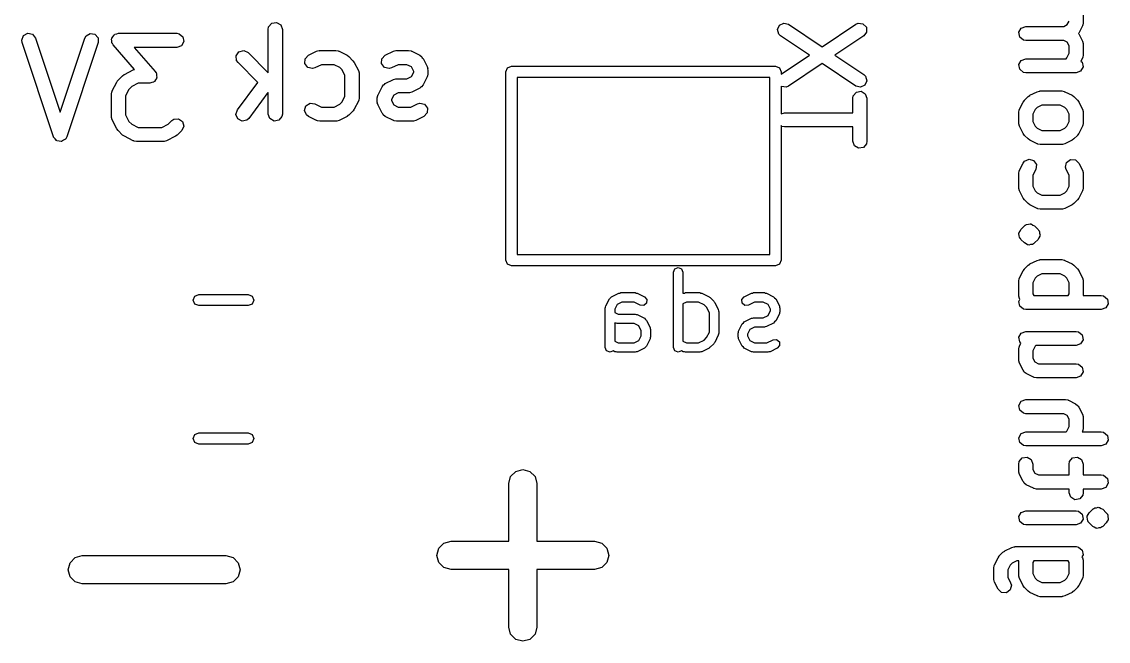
# Model space of a CAD drawing. Extents: x 128.4 to 153, y -58.4 to -34.5.
# Drawn here: x 128.77 to 140.3, y -58.36 to -51.79 of the extents above; entities that cross this region are included whole.
import ezdxf

# ---------------------------------------------------------------- set-up
doc = ezdxf.new("R2010")
doc.units = 0
doc.layers.add('BLACK', color=7, linetype='CONTINUOUS')

msp = doc.modelspace()

# ---------------------------------------------------------------- linework, layer by layer
at = {"layer": 'BLACK', "linetype": 'CONTINUOUS'}
for p, q in [((140.033, -51.6816), (140.033, -51.7959)), ((131.386, -51.8665), (131.39, -51.8408)), ((131.386, -52.3282), (131.386, -51.8665)), ((131.39, -51.8408), (131.423, -51.8015)), ((131.423, -51.8015), (131.474, -51.7926)), ((131.474, -51.7926), (131.518, -51.8182)), ((131.518, -51.8182), (131.536, -51.8665)), ((131.536, -51.8665), (131.536, -52.7665)), ((136.788, -51.869), (136.809, -51.822)), ((136.803, -51.9182), (136.788, -51.869)), ((136.809, -51.822), (136.855, -51.7993)), ((136.855, -51.7993), (136.905, -51.8114)), ((136.905, -51.8114), (137.263, -52.0504)), ((137.263, -52.0504), (137.622, -51.8114)), ((137.622, -51.8114), (137.645, -51.801)), ((137.645, -51.801), (137.696, -51.8066)), ((137.696, -51.8066), (137.732, -51.8437)), ((137.732, -51.8437), (137.735, -51.8949)), ((139.351, -51.8971), (139.376, -51.8527)), ((139.376, -51.8527), (139.425, -51.8352)), ((139.425, -51.8352), (139.826, -51.8352)), ((139.826, -51.8352), (139.864, -51.8162)), ((139.864, -51.8162), (139.883, -51.7782)), ((140.025, -51.8294), (139.987, -51.9056)), ((140.026, -51.825), (140.025, -51.8294)), ((140.029, -51.8215), (140.026, -51.825)), ((140.033, -51.7959), (140.029, -51.8215)), ((128.77, -51.9808), (128.789, -51.9331)), ((128.773, -52.0065), (128.77, -51.9808)), ((128.789, -51.9331), (128.834, -51.9086)), ((128.834, -51.9086), (128.884, -51.9189)), ((128.884, -51.9189), (128.916, -51.9591)), ((128.916, -51.9591), (129.178, -52.7456)), ((129.178, -52.7456), (129.44, -51.9591)), ((129.44, -51.9591), (129.453, -51.9362)), ((129.453, -51.9362), (129.496, -51.9093)), ((129.496, -51.9093), (129.547, -51.9169)), ((129.547, -51.9169), (129.581, -51.9553)), ((129.581, -51.9553), (129.582, -52.0065)), ((129.723, -51.9698), (129.726, -51.9646)), ((129.727, -51.9897), (129.723, -51.9698)), ((129.726, -51.9586), (129.739, -51.9429)), ((129.726, -51.9646), (129.726, -51.9586)), ((129.727, -52.0099), (129.727, -51.9897)), ((129.739, -51.9429), (129.749, -51.9254)), ((129.749, -51.9254), (129.754, -51.9233)), ((129.754, -51.9233), (129.758, -51.9187)), ((129.758, -51.9187), (129.778, -51.9147)), ((129.778, -51.9147), (129.797, -51.9078)), ((129.797, -51.9078), (130.416, -51.9078)), ((130.416, -51.9078), (130.442, -51.9123)), ((130.442, -51.9123), (130.481, -51.9453)), ((130.481, -51.9453), (130.49, -51.9958)), ((136.822, -51.9362), (136.803, -51.9182)), ((137.128, -52.1405), (136.822, -51.9362)), ((137.705, -51.9362), (137.398, -52.1405)), ((137.735, -51.8949), (137.705, -51.9362)), ((139.36, -51.9477), (139.351, -51.8971)), ((139.399, -51.9806), (139.36, -51.9477)), ((139.425, -51.9852), (139.399, -51.9806)), ((139.826, -51.9852), (139.425, -51.9852)), ((139.864, -52.0042), (139.826, -51.9852)), ((139.987, -51.9056), (139.983, -51.911)), ((139.983, -51.911), (139.987, -51.9147)), ((139.987, -51.9147), (140.025, -51.9909)), ((140.025, -51.9909), (140.033, -52.0159)), ((129.107, -53.0065), (128.773, -52.0065)), ((129.582, -52.0065), (129.249, -53.0065)), ((129.732, -52.0173), (129.727, -52.0099)), ((129.732, -52.0203), (129.732, -52.0173)), ((129.735, -52.0226), (129.732, -52.0203)), ((129.741, -52.0322), (129.735, -52.0226)), ((129.968, -52.2924), (129.741, -52.0322)), ((130.416, -52.0578), (129.962, -52.0578)), ((129.962, -52.0578), (130.187, -52.3144)), ((130.464, -52.0403), (130.416, -52.0578)), ((130.49, -51.9958), (130.464, -52.0403)), ((131.046, -52.147), (131.075, -52.105)), ((131.075, -52.105), (131.125, -52.0917)), ((131.125, -52.0917), (131.171, -52.1134)), ((131.813, -52.1422), (131.899, -52.0994)), ((131.899, -52.0994), (131.924, -52.0919)), ((131.924, -52.0919), (131.928, -52.093)), ((131.928, -52.093), (131.932, -52.0915)), ((131.932, -52.0915), (132.104, -52.0915)), ((132.104, -52.0915), (132.129, -52.096)), ((132.129, -52.096), (132.133, -52.0989)), ((132.133, -52.0989), (132.137, -52.0994)), ((132.137, -52.0994), (132.223, -52.1422)), ((132.627, -52.1422), (132.713, -52.0994)), ((132.713, -52.0994), (132.738, -52.0919)), ((132.738, -52.0919), (132.742, -52.093)), ((132.742, -52.093), (132.747, -52.0915)), ((132.747, -52.0915), (132.875, -52.0915)), ((132.875, -52.0915), (132.901, -52.096)), ((132.901, -52.096), (132.904, -52.0989)), ((132.904, -52.0989), (132.909, -52.0994)), ((132.909, -52.0994), (132.994, -52.1422)), ((139.883, -52.0422), (139.864, -52.0042)), ((139.883, -52.121), (139.883, -52.0422)), ((140.033, -52.0159), (140.032, -52.0202)), ((140.032, -52.0202), (140.033, -52.0245)), ((140.033, -52.0245), (140.033, -52.1387)), ((131.05, -52.1982), (131.046, -52.147)), ((131.065, -52.2195), (131.05, -52.1982)), ((131.276, -52.4306), (131.065, -52.2195)), ((131.171, -52.1134), (131.386, -52.3282)), ((131.775, -52.2307), (131.778, -52.1795)), ((131.778, -52.1795), (131.813, -52.1422)), ((132.223, -52.1422), (132.241, -52.1556)), ((132.241, -52.1556), (132.242, -52.1563)), ((132.242, -52.1563), (132.285, -52.1991)), ((132.285, -52.1991), (132.298, -52.2175)), ((132.298, -52.2175), (132.299, -52.2186)), ((132.299, -52.2186), (132.342, -52.3043)), ((132.589, -52.2307), (132.592, -52.1795)), ((132.592, -52.1795), (132.627, -52.1422)), ((132.994, -52.1422), (133.015, -52.1577)), ((133.015, -52.1577), (133.02, -52.1681)), ((133.02, -52.1681), (133.028, -52.1758)), ((133.028, -52.1758), (133.071, -52.2615)), ((136.827, -52.3411), (137.128, -52.1405)), ((137.398, -52.1405), (137.705, -52.3448)), ((139.351, -52.24), (139.376, -52.1956)), ((139.376, -52.1956), (139.425, -52.178)), ((139.425, -52.178), (139.851, -52.178)), ((139.851, -52.178), (139.858, -52.1705)), ((139.858, -52.1705), (139.883, -52.121)), ((140.025, -52.1723), (140.009, -52.204)), ((140.009, -52.204), (140.023, -52.2155)), ((140.023, -52.2155), (140.032, -52.2661)), ((140.026, -52.1678), (140.025, -52.1723)), ((140.029, -52.1644), (140.026, -52.1678)), ((140.033, -52.1387), (140.029, -52.1644)), ((129.859, -52.3443), (129.954, -52.2967)), ((129.954, -52.2967), (129.968, -52.2924)), ((130.187, -52.3144), (130.193, -52.324)), ((130.193, -52.324), (130.195, -52.3263)), ((130.195, -52.3263), (130.196, -52.3293)), ((130.196, -52.3293), (130.2, -52.3367)), ((130.2, -52.3367), (130.201, -52.3569)), ((131.805, -52.2719), (131.775, -52.2307)), ((131.855, -52.2838), (131.805, -52.2719)), ((131.88, -52.2764), (131.855, -52.2838)), ((131.95, -52.2415), (131.88, -52.2764)), ((132.086, -52.2415), (131.95, -52.2415)), ((132.145, -52.271), (132.086, -52.2415)), ((132.171, -52.2966), (132.145, -52.271)), ((132.2, -52.3556), (132.171, -52.2966)), ((132.342, -52.3043), (132.35, -52.3293)), ((132.35, -52.3293), (132.349, -52.3337)), ((132.349, -52.3337), (132.35, -52.3379)), ((132.35, -52.3379), (132.35, -52.595)), ((132.62, -52.2719), (132.589, -52.2307)), ((132.669, -52.2838), (132.62, -52.2719)), ((132.694, -52.2764), (132.669, -52.2838)), ((132.764, -52.2415), (132.694, -52.2764)), ((132.857, -52.2415), (132.764, -52.2415)), ((132.905, -52.2652), (132.857, -52.2415)), ((132.929, -52.3127), (132.905, -52.2652)), ((132.905, -52.3677), (132.929, -52.3202)), ((132.929, -52.3202), (132.929, -52.3127)), ((133.071, -52.2615), (133.078, -52.2865)), ((133.079, -52.3379), (133.074, -52.3635)), ((133.078, -52.2865), (133.077, -52.2908)), ((133.077, -52.2908), (133.079, -52.295)), ((133.079, -52.295), (133.079, -52.3379)), ((133.907, -52.3162), (133.925, -52.2738)), ((133.907, -54.3162), (133.907, -52.3162)), ((133.925, -52.2738), (133.967, -52.2562)), ((133.967, -52.2562), (136.767, -52.2562)), ((136.767, -52.2562), (136.809, -52.2738)), ((136.809, -52.2738), (136.827, -52.3162)), ((136.827, -52.3162), (136.827, -52.3411)), ((137.263, -52.2306), (136.905, -52.4696)), ((137.622, -52.4696), (137.263, -52.2306)), ((139.36, -52.2905), (139.351, -52.24)), ((139.399, -52.3235), (139.36, -52.2905)), ((139.425, -52.328), (139.399, -52.3235)), ((139.958, -52.328), (139.425, -52.328)), ((140.006, -52.3105), (139.958, -52.328)), ((140.032, -52.2661), (140.006, -52.3105)), ((129.73, -52.5207), (129.778, -52.4255)), ((129.778, -52.4255), (129.791, -52.4075)), ((129.791, -52.4075), (129.792, -52.406)), ((129.792, -52.406), (129.839, -52.3584)), ((129.839, -52.3584), (129.858, -52.3455)), ((129.858, -52.3455), (129.859, -52.3443)), ((130.005, -52.4388), (129.937, -52.473)), ((130.13, -52.4388), (130.005, -52.4388)), ((130.149, -52.4319), (130.13, -52.4388)), ((130.169, -52.4279), (130.149, -52.4319)), ((130.173, -52.4233), (130.169, -52.4279)), ((130.179, -52.4212), (130.173, -52.4233)), ((130.189, -52.4037), (130.179, -52.4212)), ((130.201, -52.388), (130.189, -52.4037)), ((130.201, -52.3569), (130.204, -52.3768)), ((130.204, -52.3768), (130.201, -52.382)), ((130.201, -52.382), (130.201, -52.388)), ((131.058, -52.7215), (131.276, -52.4306)), ((132.2, -52.5773), (132.2, -52.3556)), ((132.594, -52.4758), (132.609, -52.4549)), ((132.609, -52.4549), (132.62, -52.4504)), ((132.62, -52.4504), (132.627, -52.4422)), ((132.627, -52.4422), (132.713, -52.3994)), ((132.713, -52.3994), (132.738, -52.3919)), ((132.738, -52.3919), (132.742, -52.393)), ((132.742, -52.393), (132.747, -52.3915)), ((132.747, -52.3915), (132.857, -52.3915)), ((132.857, -52.3915), (132.905, -52.3677)), ((133.071, -52.3714), (133.028, -52.4571)), ((133.074, -52.3635), (133.071, -52.367)), ((133.071, -52.367), (133.071, -52.3714)), ((134.027, -52.3762), (134.027, -54.2562)), ((136.707, -52.3762), (134.027, -52.3762)), ((136.707, -54.2562), (136.707, -52.3762)), ((137.705, -52.3448), (137.724, -52.3628)), ((137.738, -52.412), (137.717, -52.459)), ((137.724, -52.3628), (137.738, -52.412)), ((129.722, -52.5542), (129.727, -52.5286)), ((129.722, -52.7923), (129.722, -52.5542)), ((129.727, -52.5286), (129.729, -52.5252)), ((129.729, -52.5252), (129.73, -52.5207)), ((129.906, -52.5034), (129.872, -52.572)), ((129.872, -52.572), (129.872, -52.7746)), ((129.937, -52.473), (129.906, -52.5034)), ((131.383, -52.5378), (131.178, -52.8115)), ((131.386, -52.5404), (131.383, -52.5378)), ((131.386, -52.7665), (131.386, -52.5404)), ((132.543, -52.595), (132.547, -52.5694)), ((132.547, -52.5694), (132.55, -52.5659)), ((132.55, -52.5659), (132.551, -52.5615)), ((132.551, -52.5615), (132.594, -52.4758)), ((132.717, -52.5652), (132.693, -52.6127)), ((132.764, -52.5415), (132.717, -52.5652)), ((132.875, -52.5415), (132.764, -52.5415)), ((132.879, -52.5399), (132.875, -52.5415)), ((132.884, -52.541), (132.879, -52.5399)), ((132.909, -52.5335), (132.884, -52.541)), ((132.994, -52.4907), (132.909, -52.5335)), ((133.002, -52.4825), (132.994, -52.4907)), ((133.012, -52.4781), (133.002, -52.4825)), ((133.028, -52.4571), (133.012, -52.4781)), ((136.83, -52.4744), (136.827, -52.4714)), ((136.827, -52.4714), (136.827, -52.7644)), ((136.881, -52.48), (136.83, -52.4744)), ((136.905, -52.4696), (136.881, -52.48)), ((137.588, -52.5976), (137.593, -52.572)), ((137.593, -52.572), (137.626, -52.5327)), ((137.671, -52.4817), (137.622, -52.4696)), ((137.626, -52.5327), (137.676, -52.5238)), ((137.717, -52.459), (137.671, -52.4817)), ((137.676, -52.5238), (137.721, -52.5494)), ((137.721, -52.5494), (137.738, -52.5976)), ((139.448, -52.5809), (139.466, -52.5681)), ((139.466, -52.5681), (139.467, -52.5669)), ((139.467, -52.5669), (139.544, -52.5288)), ((139.544, -52.5288), (139.569, -52.5214)), ((139.569, -52.5214), (139.573, -52.5224)), ((139.573, -52.5224), (139.577, -52.5209)), ((139.577, -52.5209), (139.806, -52.5209)), ((139.806, -52.5209), (139.831, -52.5254)), ((139.831, -52.5254), (139.835, -52.5283)), ((139.835, -52.5283), (139.839, -52.5288)), ((139.839, -52.5288), (139.915, -52.5669)), ((139.915, -52.5669), (139.933, -52.5803)), ((131.772, -52.7281), (131.786, -52.6789)), ((131.786, -52.6789), (131.829, -52.6507)), ((131.829, -52.6507), (131.88, -52.6565)), ((131.88, -52.6565), (131.95, -52.6915)), ((132.086, -52.6915), (132.145, -52.662)), ((132.145, -52.662), (132.171, -52.6363)), ((132.171, -52.6363), (132.2, -52.5773)), ((132.342, -52.6286), (132.299, -52.7143)), ((132.343, -52.6241), (132.342, -52.6286)), ((132.346, -52.6207), (132.343, -52.6241)), ((132.35, -52.595), (132.346, -52.6207)), ((132.543, -52.6379), (132.543, -52.595)), ((132.545, -52.6421), (132.543, -52.6379)), ((132.543, -52.6465), (132.545, -52.6421)), ((132.551, -52.6714), (132.543, -52.6465)), ((132.594, -52.7571), (132.551, -52.6714)), ((132.693, -52.6127), (132.693, -52.6202)), ((132.693, -52.6202), (132.717, -52.6677)), ((132.717, -52.6677), (132.764, -52.6915)), ((132.9, -52.6915), (132.97, -52.6565)), ((132.97, -52.6565), (132.995, -52.6491)), ((132.995, -52.6491), (133.045, -52.661)), ((133.045, -52.661), (133.076, -52.7022)), ((137.588, -52.7512), (137.588, -52.5976)), ((137.738, -52.5976), (137.738, -53.0548)), ((139.358, -52.7147), (139.396, -52.6385)), ((139.396, -52.6385), (139.409, -52.6205)), ((139.409, -52.6205), (139.41, -52.619)), ((139.41, -52.619), (139.448, -52.5809)), ((139.595, -52.6709), (139.545, -52.6956)), ((139.788, -52.6709), (139.595, -52.6709)), ((139.837, -52.6956), (139.788, -52.6709)), ((139.933, -52.5803), (139.935, -52.5809)), ((139.935, -52.5809), (139.973, -52.619)), ((139.973, -52.619), (139.986, -52.6374)), ((139.986, -52.6374), (139.987, -52.6385)), ((139.987, -52.6385), (140.025, -52.7147)), ((129.724, -52.7966), (129.722, -52.7923)), ((129.723, -52.8009), (129.724, -52.7966)), ((129.73, -52.8259), (129.723, -52.8009)), ((129.872, -52.7746), (129.906, -52.8432)), ((131.043, -52.7706), (131.058, -52.7215)), ((131.063, -52.8177), (131.043, -52.7706)), ((131.403, -52.8147), (131.386, -52.7665)), ((131.531, -52.7921), (131.498, -52.8314)), ((131.536, -52.7665), (131.531, -52.7921)), ((131.792, -52.7752), (131.772, -52.7281)), ((131.813, -52.7907), (131.792, -52.7752)), ((131.899, -52.8335), (131.813, -52.7907)), ((131.95, -52.6915), (132.086, -52.6915)), ((132.223, -52.7907), (132.137, -52.8335)), ((132.224, -52.7895), (132.223, -52.7907)), ((132.242, -52.7766), (132.224, -52.7895)), ((132.285, -52.7338), (132.242, -52.7766)), ((132.286, -52.7323), (132.285, -52.7338)), ((132.299, -52.7143), (132.286, -52.7323)), ((132.602, -52.7649), (132.594, -52.7571)), ((132.606, -52.7752), (132.602, -52.7649)), ((132.627, -52.7907), (132.606, -52.7752)), ((132.713, -52.8335), (132.627, -52.7907)), ((132.764, -52.6915), (132.9, -52.6915)), ((133.037, -52.7907), (132.952, -52.8335)), ((133.072, -52.7534), (133.037, -52.7907)), ((133.076, -52.7022), (133.072, -52.7534)), ((136.827, -52.7644), (136.863, -52.7512)), ((136.863, -52.7512), (137.588, -52.7512)), ((139.35, -52.7483), (139.354, -52.7226)), ((139.35, -52.8626), (139.35, -52.7483)), ((139.354, -52.7226), (139.357, -52.7192)), ((139.357, -52.7192), (139.358, -52.7147)), ((139.524, -52.7165), (139.5, -52.766)), ((139.5, -52.766), (139.5, -52.8448)), ((139.545, -52.6956), (139.524, -52.7165)), ((139.858, -52.7165), (139.837, -52.6956)), ((139.883, -52.766), (139.858, -52.7165)), ((139.883, -52.8448), (139.883, -52.766)), ((140.025, -52.7147), (140.033, -52.7397)), ((140.033, -52.7397), (140.032, -52.7441)), ((140.032, -52.7441), (140.033, -52.7483)), ((140.033, -52.7483), (140.033, -52.8626)), ((129.778, -52.9211), (129.73, -52.8259)), ((129.906, -52.8432), (129.937, -52.8736)), ((129.937, -52.8736), (130.005, -52.9078)), ((130.005, -52.9078), (130.255, -52.9078)), ((130.255, -52.9078), (130.324, -52.8736)), ((130.324, -52.8736), (130.363, -52.8345)), ((130.363, -52.8345), (130.384, -52.8196)), ((130.384, -52.8196), (130.435, -52.8151)), ((130.435, -52.8151), (130.477, -52.8446)), ((130.491, -52.8941), (130.469, -52.9406)), ((130.477, -52.8446), (130.491, -52.8941)), ((131.109, -52.8409), (131.063, -52.8177)), ((131.159, -52.8293), (131.109, -52.8409)), ((131.178, -52.8115), (131.159, -52.8293)), ((131.448, -52.8403), (131.403, -52.8147)), ((131.498, -52.8314), (131.448, -52.8403)), ((131.903, -52.8341), (131.899, -52.8335)), ((131.907, -52.8369), (131.903, -52.8341)), ((131.932, -52.8415), (131.907, -52.8369)), ((132.104, -52.8415), (131.932, -52.8415)), ((132.108, -52.8399), (132.104, -52.8415)), ((132.112, -52.841), (132.108, -52.8399)), ((132.137, -52.8335), (132.112, -52.841)), ((132.717, -52.8341), (132.713, -52.8335)), ((132.721, -52.8369), (132.717, -52.8341)), ((132.747, -52.8415), (132.721, -52.8369)), ((132.918, -52.8415), (132.747, -52.8415)), ((132.922, -52.8399), (132.918, -52.8415)), ((132.927, -52.841), (132.922, -52.8399)), ((132.952, -52.8335), (132.927, -52.841)), ((136.837, -52.8967), (136.827, -52.8879)), ((136.827, -52.8879), (136.827, -54.3162)), ((136.863, -52.9012), (136.837, -52.8967)), ((137.588, -52.9012), (136.863, -52.9012)), ((137.588, -53.0548), (137.588, -52.9012)), ((139.351, -52.8668), (139.35, -52.8626)), ((139.35, -52.8711), (139.351, -52.8668)), ((139.358, -52.8961), (139.35, -52.8711)), ((139.396, -52.9723), (139.358, -52.8961)), ((139.5, -52.8448), (139.524, -52.8943)), ((139.524, -52.8943), (139.545, -52.9152)), ((139.545, -52.9152), (139.595, -52.9399)), ((139.788, -52.9399), (139.837, -52.9152)), ((139.837, -52.9152), (139.858, -52.8943)), ((139.858, -52.8943), (139.883, -52.8448)), ((140.025, -52.8961), (139.987, -52.9723)), ((140.026, -52.8916), (140.025, -52.8961)), ((140.029, -52.8882), (140.026, -52.8916)), ((140.033, -52.8626), (140.029, -52.8882)), ((129.108, -53.0082), (129.107, -53.0065)), ((129.108, -53.0104), (129.108, -53.0082)), ((129.124, -53.0281), (129.108, -53.0104)), ((129.139, -53.0467), (129.124, -53.0281)), ((129.234, -53.0326), (129.213, -53.0439)), ((129.235, -53.0306), (129.234, -53.0326)), ((129.237, -53.0294), (129.235, -53.0306)), ((129.249, -53.0065), (129.237, -53.0294)), ((129.779, -52.9222), (129.778, -52.9211)), ((129.792, -52.9406), (129.779, -52.9222)), ((129.839, -52.9882), (129.792, -52.9406)), ((129.841, -52.9889), (129.839, -52.9882)), ((129.859, -53.0023), (129.841, -52.9889)), ((129.954, -53.0499), (129.859, -53.0023)), ((130.402, -53.0023), (130.307, -53.0499)), ((130.403, -53.0011), (130.402, -53.0023)), ((130.421, -52.9882), (130.403, -53.0011)), ((130.469, -52.9406), (130.421, -52.9882)), ((139.397, -52.9734), (139.396, -52.9723)), ((139.41, -52.9918), (139.397, -52.9734)), ((139.448, -53.0299), (139.41, -52.9918)), ((139.449, -53.0306), (139.448, -53.0299)), ((139.467, -53.0439), (139.449, -53.0306)), ((139.595, -52.9399), (139.788, -52.9399)), ((139.935, -53.0299), (139.917, -53.0427)), ((139.973, -52.9918), (139.935, -53.0299)), ((139.974, -52.9903), (139.973, -52.9918)), ((139.987, -52.9723), (139.974, -52.9903)), ((129.141, -53.0472), (129.139, -53.0467)), ((129.142, -53.0488), (129.141, -53.0472)), ((129.166, -53.0523), (129.142, -53.0488)), ((129.189, -53.057), (129.166, -53.0523)), ((129.191, -53.056), (129.189, -53.057)), ((129.193, -53.0563), (129.191, -53.056)), ((129.213, -53.0439), (129.193, -53.0563)), ((129.958, -53.0504), (129.954, -53.0499)), ((129.962, -53.0533), (129.958, -53.0504)), ((129.987, -53.0578), (129.962, -53.0533)), ((130.273, -53.0578), (129.987, -53.0578)), ((130.277, -53.0563), (130.273, -53.0578)), ((130.282, -53.0573), (130.277, -53.0563)), ((130.307, -53.0499), (130.282, -53.0573)), ((137.606, -53.103), (137.588, -53.0548)), ((137.65, -53.1287), (137.606, -53.103)), ((137.701, -53.1197), (137.65, -53.1287)), ((137.734, -53.0804), (137.701, -53.1197)), ((137.738, -53.0548), (137.734, -53.0804)), ((139.544, -53.082), (139.467, -53.0439)), ((139.548, -53.0825), (139.544, -53.082)), ((139.551, -53.0854), (139.548, -53.0825)), ((139.577, -53.0899), (139.551, -53.0854)), ((139.806, -53.0899), (139.577, -53.0899)), ((139.81, -53.0884), (139.806, -53.0899)), ((139.814, -53.0894), (139.81, -53.0884)), ((139.839, -53.082), (139.814, -53.0894)), ((139.915, -53.0439), (139.839, -53.082)), ((139.917, -53.0427), (139.915, -53.0439)), ((139.411, -53.2652), (139.458, -53.2448)), ((139.458, -53.2448), (139.507, -53.2595)), ((139.507, -53.2595), (139.536, -53.3023)), ((139.857, -53.2784), (139.899, -53.2478)), ((139.899, -53.2478), (139.95, -53.2509)), ((139.95, -53.2509), (139.987, -53.2862)), ((139.35, -53.3959), (139.354, -53.3702)), ((139.354, -53.3702), (139.357, -53.3668)), ((139.357, -53.3668), (139.358, -53.3623)), ((139.358, -53.3623), (139.396, -53.2862)), ((139.396, -53.2862), (139.411, -53.2652)), ((139.53, -53.3532), (139.5, -53.4136)), ((139.536, -53.3023), (139.53, -53.3532)), ((139.845, -53.3283), (139.857, -53.2784)), ((139.853, -53.3532), (139.845, -53.3283)), ((139.883, -53.4136), (139.853, -53.3532)), ((139.987, -53.2862), (140.025, -53.3623)), ((140.025, -53.3623), (140.033, -53.3873)), ((139.35, -53.5483), (139.35, -53.3959)), ((139.5, -53.4136), (139.5, -53.5306)), ((139.883, -53.5306), (139.883, -53.4136)), ((140.033, -53.3873), (140.032, -53.3917)), ((140.032, -53.3917), (140.033, -53.3959)), ((140.033, -53.3959), (140.033, -53.5483)), ((139.351, -53.5525), (139.35, -53.5483)), ((139.35, -53.5568), (139.351, -53.5525)), ((139.358, -53.5818), (139.35, -53.5568)), ((139.396, -53.658), (139.358, -53.5818)), ((139.5, -53.5306), (139.524, -53.58)), ((139.524, -53.58), (139.545, -53.6009)), ((139.545, -53.6009), (139.595, -53.6256)), ((139.788, -53.6256), (139.837, -53.6009)), ((139.837, -53.6009), (139.858, -53.58)), ((139.858, -53.58), (139.883, -53.5306)), ((140.025, -53.5818), (139.987, -53.658)), ((140.026, -53.5774), (140.025, -53.5818)), ((140.029, -53.5739), (140.026, -53.5774)), ((140.033, -53.5483), (140.029, -53.5739)), ((139.397, -53.6591), (139.396, -53.658)), ((139.41, -53.6775), (139.397, -53.6591)), ((139.448, -53.7156), (139.41, -53.6775)), ((139.449, -53.7163), (139.448, -53.7156)), ((139.467, -53.7296), (139.449, -53.7163)), ((139.595, -53.6256), (139.788, -53.6256)), ((139.935, -53.7156), (139.917, -53.7284)), ((139.973, -53.6775), (139.935, -53.7156)), ((139.974, -53.676), (139.973, -53.6775)), ((139.987, -53.658), (139.974, -53.676)), ((139.544, -53.7677), (139.467, -53.7296)), ((139.548, -53.7682), (139.544, -53.7677)), ((139.551, -53.7711), (139.548, -53.7682)), ((139.577, -53.7756), (139.551, -53.7711)), ((139.806, -53.7756), (139.577, -53.7756)), ((139.81, -53.7741), (139.806, -53.7756)), ((139.814, -53.7752), (139.81, -53.7741)), ((139.839, -53.7677), (139.814, -53.7752)), ((139.915, -53.7296), (139.839, -53.7677)), ((139.917, -53.7284), (139.915, -53.7296)), ((139.372, -53.9905), (139.41, -53.9524)), ((139.41, -53.9524), (139.418, -53.9467)), ((139.418, -53.9467), (139.42, -53.944)), ((139.42, -53.944), (139.423, -53.9431)), ((139.423, -53.9431), (139.431, -53.9374)), ((139.431, -53.9374), (139.451, -53.9357)), ((139.451, -53.9357), (139.469, -53.9307)), ((139.469, -53.9307), (139.475, -53.9336)), ((139.475, -53.9336), (139.482, -53.933)), ((139.482, -53.933), (139.498, -53.9441)), ((139.498, -53.9441), (139.516, -53.9524)), ((139.516, -53.9524), (139.554, -53.9905)), ((139.35, -54.037), (139.351, -54.0339)), ((139.355, -54.0558), (139.35, -54.037)), ((139.351, -54.0305), (139.353, -54.0275)), ((139.351, -54.0339), (139.351, -54.0305)), ((139.352, -54.0241), (139.363, -54.0081)), ((139.353, -54.0275), (139.352, -54.0241)), ((139.357, -54.0752), (139.355, -54.0558)), ((139.363, -54.0081), (139.372, -53.9905)), ((139.554, -53.9905), (139.56, -53.9986)), ((139.56, -53.9986), (139.562, -54.0005)), ((139.562, -54.0005), (139.563, -54.0037)), ((139.573, -54.0629), (139.562, -54.0789)), ((139.563, -54.0037), (139.563, -54.0039)), ((139.563, -54.0039), (139.566, -54.006)), ((139.566, -54.006), (139.566, -54.008)), ((139.566, -54.008), (139.569, -54.0118)), ((139.569, -54.0118), (139.571, -54.0312)), ((139.571, -54.0312), (139.576, -54.05)), ((139.575, -54.0565), (139.573, -54.0595)), ((139.573, -54.0595), (139.573, -54.0629)), ((139.576, -54.05), (139.574, -54.0531)), ((139.574, -54.0531), (139.575, -54.0565)), ((139.359, -54.079), (139.357, -54.0752)), ((139.36, -54.081), (139.359, -54.079)), ((139.362, -54.0831), (139.36, -54.081)), ((139.362, -54.0833), (139.362, -54.0831)), ((139.363, -54.0865), (139.362, -54.0833)), ((139.366, -54.0884), (139.363, -54.0865)), ((139.372, -54.0965), (139.366, -54.0884)), ((139.41, -54.1346), (139.372, -54.0965)), ((139.427, -54.1429), (139.41, -54.1346)), ((139.443, -54.154), (139.427, -54.1429)), ((139.45, -54.1535), (139.443, -54.154)), ((139.456, -54.1563), (139.45, -54.1535)), ((139.475, -54.1513), (139.456, -54.1563)), ((139.494, -54.1496), (139.475, -54.1513)), ((139.503, -54.1439), (139.494, -54.1496)), ((139.506, -54.143), (139.503, -54.1439)), ((139.508, -54.1403), (139.506, -54.143)), ((139.516, -54.1346), (139.508, -54.1403)), ((139.554, -54.0965), (139.516, -54.1346)), ((139.562, -54.0789), (139.554, -54.0965)), ((134.027, -54.2562), (136.707, -54.2562)), ((133.925, -54.3586), (133.907, -54.3162)), ((133.967, -54.3762), (133.925, -54.3586)), ((136.767, -54.3762), (133.967, -54.3762)), ((135.685, -54.4451), (135.7, -54.4097)), ((135.7, -54.4097), (135.735, -54.3951)), ((135.735, -54.3951), (135.771, -54.4097)), ((135.771, -54.4097), (135.785, -54.4451)), ((136.809, -54.3586), (136.767, -54.3762)), ((136.827, -54.3162), (136.809, -54.3586)), ((139.396, -54.429), (139.409, -54.411)), ((139.409, -54.411), (139.41, -54.4095)), ((139.41, -54.4095), (139.448, -54.3714)), ((139.448, -54.3714), (139.466, -54.3586)), ((139.466, -54.3586), (139.467, -54.3574)), ((139.467, -54.3574), (139.544, -54.3193)), ((139.544, -54.3193), (139.569, -54.3119)), ((139.569, -54.3119), (139.573, -54.3129)), ((139.573, -54.3129), (139.577, -54.3114)), ((139.577, -54.3114), (139.806, -54.3114)), ((139.806, -54.3114), (139.831, -54.3159)), ((139.831, -54.3159), (139.835, -54.3188)), ((139.835, -54.3188), (139.839, -54.3193)), ((139.839, -54.3193), (139.915, -54.3574)), ((139.915, -54.3574), (139.933, -54.3707)), ((139.933, -54.3707), (139.935, -54.3714)), ((139.935, -54.3714), (139.973, -54.4095)), ((139.973, -54.4095), (139.986, -54.4279)), ((135.685, -55.2451), (135.685, -54.4451)), ((135.785, -54.4451), (135.785, -54.669)), ((139.35, -54.5387), (139.354, -54.5131)), ((139.354, -54.5131), (139.357, -54.5097)), ((139.357, -54.5097), (139.358, -54.5052)), ((139.358, -54.5052), (139.396, -54.429)), ((139.524, -54.507), (139.5, -54.5564)), ((139.545, -54.4861), (139.524, -54.507)), ((139.595, -54.4614), (139.545, -54.4861)), ((139.788, -54.4614), (139.595, -54.4614)), ((139.837, -54.4861), (139.788, -54.4614)), ((139.858, -54.507), (139.837, -54.4861)), ((139.883, -54.5564), (139.858, -54.507)), ((139.986, -54.4279), (139.987, -54.429)), ((139.987, -54.429), (140.025, -54.5052)), ((140.025, -54.5052), (140.033, -54.5302)), ((140.033, -54.5302), (140.032, -54.5345)), ((139.35, -54.6911), (139.35, -54.5387)), ((139.5, -54.5564), (139.5, -54.6734)), ((139.883, -54.6734), (139.883, -54.5564)), ((140.032, -54.5345), (140.033, -54.5387)), ((140.033, -54.5387), (140.033, -54.6911)), ((130.59, -54.7402), (130.608, -54.6978)), ((130.608, -54.7826), (130.59, -54.7402)), ((130.608, -54.6978), (130.65, -54.6802)), ((130.65, -54.6802), (131.173, -54.6802)), ((131.173, -54.6802), (131.215, -54.6978)), ((131.215, -54.6978), (131.233, -54.7402)), ((131.233, -54.7402), (131.215, -54.7826)), ((134.967, -54.8037), (135.005, -54.7275)), ((135.005, -54.7275), (135.017, -54.7171)), ((135.017, -54.7171), (135.027, -54.7051)), ((135.027, -54.7051), (135.104, -54.667)), ((135.138, -54.7618), (135.087, -54.7871)), ((135.104, -54.667), (135.115, -54.6662)), ((135.115, -54.6662), (135.126, -54.6618)), ((135.126, -54.6618), (135.278, -54.6618)), ((135.267, -54.7618), (135.138, -54.7618)), ((135.332, -54.7946), (135.267, -54.7618)), ((135.278, -54.6618), (135.289, -54.6662)), ((135.289, -54.6662), (135.301, -54.667)), ((135.301, -54.667), (135.377, -54.7051)), ((135.377, -54.7051), (135.402, -54.734)), ((135.402, -54.734), (135.399, -54.7722)), ((135.785, -54.669), (135.789, -54.667)), ((135.823, -54.7618), (135.785, -54.7808)), ((135.789, -54.667), (135.801, -54.6662)), ((135.801, -54.6662), (135.812, -54.6618)), ((135.812, -54.6618), (135.964, -54.6618)), ((135.952, -54.7618), (135.823, -54.7618)), ((136.011, -54.7909), (135.952, -54.7618)), ((135.964, -54.6618), (135.975, -54.6662)), ((135.975, -54.6662), (135.986, -54.667)), ((135.986, -54.667), (136.063, -54.7051)), ((136.063, -54.7051), (136.068, -54.7114)), ((136.068, -54.7114), (136.076, -54.7145)), ((136.076, -54.7145), (136.114, -54.7526)), ((136.114, -54.7526), (136.117, -54.7602)), ((136.117, -54.7602), (136.123, -54.7656)), ((136.412, -54.734), (136.437, -54.7051)), ((136.415, -54.7722), (136.412, -54.734)), ((136.437, -54.7051), (136.513, -54.667)), ((136.547, -54.7618), (136.482, -54.7946)), ((136.513, -54.667), (136.525, -54.6662)), ((136.525, -54.6662), (136.535, -54.6618)), ((136.535, -54.6618), (136.65, -54.6618)), ((136.638, -54.7618), (136.547, -54.7618)), ((136.689, -54.7871), (136.638, -54.7618)), ((136.65, -54.6618), (136.66, -54.6662)), ((136.66, -54.6662), (136.672, -54.667)), ((136.672, -54.667), (136.748, -54.7051)), ((136.748, -54.7051), (136.759, -54.7171)), ((136.759, -54.7171), (136.771, -54.7275)), ((136.771, -54.7275), (136.809, -54.8037)), ((139.351, -54.6953), (139.35, -54.6911)), ((139.35, -54.6997), (139.351, -54.6953)), ((139.358, -54.7247), (139.35, -54.6997)), ((139.351, -54.7543), (139.362, -54.7342)), ((139.36, -54.8048), (139.351, -54.7543)), ((139.362, -54.7342), (139.358, -54.7247)), ((139.5, -54.6734), (139.509, -54.6923)), ((139.509, -54.6923), (139.874, -54.6923)), ((139.874, -54.6923), (139.883, -54.6734)), ((140.033, -54.6911), (140.033, -54.6923)), ((140.033, -54.6923), (140.225, -54.6923)), ((140.225, -54.6923), (140.25, -54.6968)), ((140.25, -54.6968), (140.29, -54.7298)), ((140.29, -54.7298), (140.299, -54.7803)), ((130.65, -54.8002), (130.608, -54.7826)), ((131.173, -54.8002), (130.65, -54.8002)), ((131.215, -54.7826), (131.173, -54.8002)), ((134.962, -54.826), (134.966, -54.8153)), ((134.962, -55.2451), (134.962, -54.826)), ((134.966, -54.8153), (134.967, -54.8037)), ((135.087, -54.7871), (135.062, -54.8378)), ((135.062, -54.8378), (135.062, -54.8713)), ((135.062, -54.8713), (135.1, -54.8903)), ((135.37, -54.7973), (135.332, -54.7946)), ((135.399, -54.7722), (135.37, -54.7973)), ((135.785, -54.7808), (135.785, -55.1761)), ((136.037, -54.8176), (136.011, -54.7909)), ((136.066, -54.8759), (136.037, -54.8176)), ((136.066, -55.0809), (136.066, -54.8759)), ((136.123, -54.7656), (136.161, -54.8418)), ((136.161, -54.8418), (136.162, -54.8534)), ((136.162, -54.8534), (136.166, -54.8641)), ((136.166, -54.8641), (136.166, -55.0927)), ((136.443, -54.7973), (136.415, -54.7722)), ((136.482, -54.7946), (136.443, -54.7973)), ((136.714, -54.8378), (136.689, -54.7871)), ((136.689, -54.9031), (136.714, -54.8523)), ((136.714, -54.8523), (136.714, -54.8378)), ((136.809, -54.8037), (136.81, -54.8153)), ((136.81, -54.8749), (136.809, -54.8865)), ((136.81, -54.8153), (136.814, -54.826)), ((136.814, -54.8641), (136.81, -54.8749)), ((136.814, -54.826), (136.814, -54.8641)), ((139.399, -54.8378), (139.36, -54.8048)), ((139.425, -54.8423), (139.399, -54.8378)), ((140.225, -54.8423), (139.425, -54.8423)), ((140.273, -54.8248), (140.225, -54.8423)), ((140.299, -54.7803), (140.273, -54.8248)), ((135.065, -54.9851), (135.062, -54.9831)), ((135.062, -54.9831), (135.062, -55.1761)), ((135.077, -54.9859), (135.065, -54.9851)), ((135.088, -54.9903), (135.077, -54.9859)), ((135.267, -54.9903), (135.088, -54.9903)), ((135.1, -54.8903), (135.278, -54.8903)), ((135.317, -55.0157), (135.267, -54.9903)), ((135.278, -54.8903), (135.289, -54.8948)), ((135.289, -54.8948), (135.301, -54.8956)), ((135.301, -54.8956), (135.377, -54.9337)), ((135.377, -54.9337), (135.387, -54.9457)), ((135.387, -54.9457), (135.399, -54.9561)), ((135.399, -54.9561), (135.437, -55.0323)), ((136.415, -54.9942), (136.427, -54.9838)), ((136.427, -54.9838), (136.437, -54.9718)), ((136.437, -54.9718), (136.513, -54.9337)), ((136.513, -54.9337), (136.525, -54.9329)), ((136.525, -54.9329), (136.535, -54.9284)), ((136.535, -54.9284), (136.638, -54.9284)), ((136.638, -54.9284), (136.689, -54.9031)), ((136.748, -54.9851), (136.672, -55.0231)), ((136.759, -54.9731), (136.748, -54.9851)), ((136.771, -54.9627), (136.759, -54.9731)), ((136.809, -54.8865), (136.771, -54.9627)), ((135.343, -55.0664), (135.317, -55.0157)), ((135.343, -55.119), (135.343, -55.0664)), ((135.437, -55.0323), (135.438, -55.0439)), ((135.438, -55.0439), (135.443, -55.0546)), ((135.443, -55.0546), (135.443, -55.1308)), ((136.037, -55.1393), (136.066, -55.0809)), ((136.162, -55.1035), (136.161, -55.1151)), ((136.166, -55.0927), (136.162, -55.1035)), ((136.371, -55.0927), (136.376, -55.082)), ((136.371, -55.1308), (136.371, -55.0927)), ((136.376, -55.0704), (136.415, -54.9942)), ((136.376, -55.082), (136.376, -55.0704)), ((136.497, -55.0538), (136.471, -55.1045)), ((136.471, -55.1045), (136.471, -55.119)), ((136.547, -55.0284), (136.497, -55.0538)), ((136.65, -55.0284), (136.547, -55.0284)), ((136.66, -55.024), (136.65, -55.0284)), ((136.672, -55.0231), (136.66, -55.024)), ((139.351, -55.1352), (139.376, -55.0908)), ((139.376, -55.0908), (139.425, -55.0733)), ((139.425, -55.0733), (139.958, -55.0733)), ((139.958, -55.0733), (139.984, -55.0778)), ((139.984, -55.0778), (140.023, -55.1108)), ((135.062, -55.1761), (135.1, -55.1951)), ((135.1, -55.1951), (135.267, -55.1951)), ((135.267, -55.1951), (135.317, -55.1697)), ((135.317, -55.1697), (135.343, -55.119)), ((135.437, -55.1532), (135.399, -55.2294)), ((135.438, -55.1416), (135.437, -55.1532)), ((135.443, -55.1308), (135.438, -55.1416)), ((135.785, -55.1761), (135.823, -55.1951)), ((135.823, -55.1951), (135.952, -55.1951)), ((135.952, -55.1951), (136.011, -55.1659)), ((136.011, -55.1659), (136.037, -55.1393)), ((136.114, -55.2043), (136.076, -55.2424)), ((136.117, -55.1967), (136.114, -55.2043)), ((136.123, -55.1913), (136.117, -55.1967)), ((136.161, -55.1151), (136.123, -55.1913)), ((136.376, -55.1416), (136.371, -55.1308)), ((136.376, -55.1532), (136.376, -55.1416)), ((136.415, -55.2294), (136.376, -55.1532)), ((136.471, -55.119), (136.497, -55.1697)), ((136.497, -55.1697), (136.547, -55.1951)), ((136.547, -55.1951), (136.676, -55.1951)), ((136.676, -55.1951), (136.742, -55.1623)), ((136.742, -55.1623), (136.78, -55.1596)), ((136.78, -55.1596), (136.809, -55.1846)), ((136.811, -55.2228), (136.786, -55.2517)), ((136.809, -55.1846), (136.811, -55.2228)), ((139.36, -55.1858), (139.351, -55.1352)), ((139.358, -55.229), (139.373, -55.1973)), ((139.373, -55.1973), (139.36, -55.1858)), ((139.532, -55.2233), (139.524, -55.2308)), ((139.958, -55.2233), (139.532, -55.2233)), ((140.006, -55.2057), (139.958, -55.2233)), ((140.032, -55.1613), (140.006, -55.2057)), ((140.023, -55.1108), (140.032, -55.1613)), ((134.976, -55.2804), (134.962, -55.2451)), ((135.012, -55.2951), (134.976, -55.2804)), ((135.047, -55.2805), (135.012, -55.2951)), ((135.065, -55.2898), (135.047, -55.2805)), ((135.077, -55.2906), (135.065, -55.2898)), ((135.088, -55.2951), (135.077, -55.2906)), ((135.278, -55.2951), (135.088, -55.2951)), ((135.289, -55.2906), (135.278, -55.2951)), ((135.301, -55.2898), (135.289, -55.2906)), ((135.377, -55.2517), (135.301, -55.2898)), ((135.387, -55.2397), (135.377, -55.2517)), ((135.399, -55.2294), (135.387, -55.2397)), ((135.7, -55.2804), (135.685, -55.2451)), ((135.735, -55.2951), (135.7, -55.2804)), ((135.771, -55.2805), (135.735, -55.2951)), ((135.789, -55.2898), (135.771, -55.2805)), ((135.801, -55.2906), (135.789, -55.2898)), ((135.812, -55.2951), (135.801, -55.2906)), ((135.964, -55.2951), (135.812, -55.2951)), ((135.975, -55.2906), (135.964, -55.2951)), ((135.986, -55.2898), (135.975, -55.2906)), ((136.063, -55.2517), (135.986, -55.2898)), ((136.068, -55.2455), (136.063, -55.2517)), ((136.076, -55.2424), (136.068, -55.2455)), ((136.427, -55.2397), (136.415, -55.2294)), ((136.437, -55.2517), (136.427, -55.2397)), ((136.513, -55.2898), (136.437, -55.2517)), ((136.525, -55.2906), (136.513, -55.2898)), ((136.535, -55.2951), (136.525, -55.2906)), ((136.688, -55.2951), (136.535, -55.2951)), ((136.699, -55.2906), (136.688, -55.2951)), ((136.71, -55.2898), (136.699, -55.2906)), ((136.786, -55.2517), (136.71, -55.2898)), ((139.35, -55.2626), (139.354, -55.2369)), ((139.35, -55.3768), (139.35, -55.2626)), ((139.354, -55.2369), (139.357, -55.2335)), ((139.357, -55.2335), (139.358, -55.229)), ((139.524, -55.2308), (139.5, -55.2803)), ((139.5, -55.2803), (139.5, -55.3591)), ((139.351, -55.3811), (139.35, -55.3768)), ((139.35, -55.3854), (139.351, -55.3811)), ((139.358, -55.4104), (139.35, -55.3854)), ((139.396, -55.4866), (139.358, -55.4104)), ((139.5, -55.3591), (139.519, -55.3971)), ((139.519, -55.3971), (139.557, -55.4161)), ((139.557, -55.4161), (139.958, -55.4161)), ((139.958, -55.4161), (139.984, -55.4206)), ((139.984, -55.4206), (140.023, -55.4536)), ((140.023, -55.4536), (140.032, -55.5041)), ((139.404, -55.4943), (139.396, -55.4866)), ((139.408, -55.5046), (139.404, -55.4943)), ((139.429, -55.5201), (139.408, -55.5046)), ((139.505, -55.5582), (139.429, -55.5201)), ((139.51, -55.5587), (139.505, -55.5582)), ((139.513, -55.5616), (139.51, -55.5587)), ((139.539, -55.5661), (139.513, -55.5616)), ((139.958, -55.5661), (139.539, -55.5661)), ((140.006, -55.5486), (139.958, -55.5661)), ((140.032, -55.5041), (140.006, -55.5486)), ((139.376, -55.8146), (139.425, -55.7971)), ((139.425, -55.7971), (139.844, -55.7971)), ((139.844, -55.7971), (139.869, -55.8016)), ((139.351, -55.8591), (139.376, -55.8146)), ((139.36, -55.9096), (139.351, -55.8591)), ((139.399, -55.9426), (139.36, -55.9096)), ((139.869, -55.8016), (139.873, -55.8045)), ((139.873, -55.8045), (139.877, -55.805)), ((139.877, -55.805), (139.953, -55.8431)), ((139.953, -55.8431), (139.974, -55.8586)), ((139.974, -55.8586), (139.979, -55.8689)), ((139.979, -55.8689), (139.987, -55.8766)), ((139.987, -55.8766), (140.025, -55.9528)), ((139.425, -55.9471), (139.399, -55.9426)), ((139.826, -55.9471), (139.425, -55.9471)), ((139.864, -55.9661), (139.826, -55.9471)), ((139.883, -56.0041), (139.864, -55.9661)), ((139.883, -56.0829), (139.883, -56.0041)), ((140.025, -55.9528), (140.033, -55.9778)), ((140.033, -55.9778), (140.032, -55.9821)), ((140.032, -55.9821), (140.033, -55.9864)), ((140.033, -55.9864), (140.033, -56.1006)), ((139.376, -56.1575), (139.425, -56.1399)), ((139.425, -56.1399), (139.851, -56.1399)), ((139.851, -56.1399), (139.858, -56.1324)), ((139.858, -56.1324), (139.883, -56.0829)), ((140.025, -56.1342), (140.022, -56.1399)), ((140.022, -56.1399), (140.225, -56.1399)), ((140.026, -56.1297), (140.025, -56.1342)), ((140.029, -56.1263), (140.026, -56.1297)), ((140.033, -56.1006), (140.029, -56.1263)), ((140.225, -56.1399), (140.25, -56.1445)), ((140.25, -56.1445), (140.29, -56.1774)), ((130.59, -56.2102), (130.608, -56.1678)), ((130.608, -56.2526), (130.59, -56.2102)), ((130.608, -56.1678), (130.65, -56.1502)), ((130.65, -56.2702), (130.608, -56.2526)), ((130.65, -56.1502), (131.173, -56.1502)), ((131.173, -56.1502), (131.215, -56.1678)), ((131.215, -56.2526), (131.173, -56.2702)), ((131.215, -56.1678), (131.233, -56.2102)), ((131.233, -56.2102), (131.215, -56.2526)), ((139.351, -56.2019), (139.376, -56.1575)), ((139.36, -56.2524), (139.351, -56.2019)), ((139.399, -56.2854), (139.36, -56.2524)), ((140.299, -56.228), (140.273, -56.2724)), ((140.29, -56.1774), (140.299, -56.228)), ((131.173, -56.2702), (130.65, -56.2702)), ((139.425, -56.2899), (139.399, -56.2854)), ((140.225, -56.2899), (139.425, -56.2899)), ((140.273, -56.2724), (140.225, -56.2899)), ((139.35, -56.4816), (139.354, -56.4559)), ((139.35, -56.5578), (139.35, -56.4816)), ((139.354, -56.4559), (139.387, -56.4166)), ((139.387, -56.4166), (139.438, -56.4077)), ((139.438, -56.4077), (139.482, -56.4334)), ((139.482, -56.4334), (139.5, -56.4816)), ((139.5, -56.4816), (139.5, -56.5401)), ((139.883, -56.4816), (139.888, -56.4559)), ((139.883, -56.5971), (139.883, -56.4816)), ((139.888, -56.4559), (139.921, -56.4166)), ((139.921, -56.4166), (139.971, -56.4077)), ((139.971, -56.4077), (140.015, -56.4334)), ((140.015, -56.4334), (140.033, -56.4816)), ((140.033, -56.4816), (140.033, -56.5971)), ((133.957, -56.6148), (134.012, -56.5599)), ((134.012, -56.5599), (134.087, -56.5398)), ((134.087, -56.5398), (134.162, -56.5599)), ((134.162, -56.5599), (134.217, -56.6148)), ((139.351, -56.562), (139.35, -56.5578)), ((139.35, -56.5664), (139.351, -56.562)), ((139.358, -56.5913), (139.35, -56.5664)), ((139.396, -56.6675), (139.358, -56.5913)), ((139.5, -56.5401), (139.519, -56.5781)), ((139.519, -56.5781), (139.557, -56.5971)), ((139.557, -56.5971), (139.883, -56.5971)), ((140.033, -56.5971), (140.225, -56.5971)), ((140.225, -56.5971), (140.25, -56.6016)), ((140.25, -56.6016), (140.29, -56.6346)), ((133.937, -56.6898), (133.957, -56.6148)), ((133.937, -57.3017), (133.937, -56.6898)), ((134.217, -56.6148), (134.237, -56.6898)), ((134.237, -56.6898), (134.237, -57.3017)), ((139.404, -56.6752), (139.396, -56.6675)), ((139.408, -56.6855), (139.404, -56.6752)), ((139.429, -56.7011), (139.408, -56.6855)), ((139.505, -56.7392), (139.429, -56.7011)), ((140.299, -56.6851), (140.273, -56.7295)), ((140.29, -56.6346), (140.299, -56.6851)), ((139.51, -56.7397), (139.505, -56.7392)), ((139.513, -56.7426), (139.51, -56.7397)), ((139.539, -56.7471), (139.513, -56.7426)), ((139.883, -56.7471), (139.539, -56.7471)), ((139.883, -56.7864), (139.883, -56.7471)), ((139.901, -56.8346), (139.883, -56.7864)), ((139.945, -56.8602), (139.901, -56.8346)), ((140.029, -56.812), (139.996, -56.8513)), ((140.033, -56.7864), (140.029, -56.812)), ((140.225, -56.7471), (140.033, -56.7471)), ((140.033, -56.7471), (140.033, -56.7864)), ((140.273, -56.7295), (140.225, -56.7471)), ((139.996, -56.8513), (139.945, -56.8602)), ((140.144, -56.9535), (140.147, -56.9526)), ((140.147, -56.9526), (140.155, -56.947)), ((140.155, -56.947), (140.174, -56.9453)), ((140.174, -56.9453), (140.193, -56.9402)), ((140.193, -56.9402), (140.199, -56.9431)), ((140.199, -56.9431), (140.206, -56.9425)), ((140.206, -56.9425), (140.222, -56.9537)), ((139.351, -57.04), (139.376, -56.9956)), ((139.36, -57.0905), (139.351, -57.04)), ((139.376, -56.9956), (139.425, -56.978)), ((139.425, -56.978), (139.958, -56.978)), ((139.958, -56.978), (139.984, -56.9826)), ((139.984, -56.9826), (140.023, -57.0155)), ((140.032, -57.0661), (140.006, -57.1105)), ((140.023, -57.0155), (140.032, -57.0661)), ((140.074, -57.0465), (140.075, -57.0434)), ((140.079, -57.0653), (140.074, -57.0465)), ((140.075, -57.04), (140.076, -57.037)), ((140.075, -57.0434), (140.075, -57.04)), ((140.076, -57.0336), (140.087, -57.0177)), ((140.076, -57.037), (140.076, -57.0336)), ((140.081, -57.0847), (140.079, -57.0653)), ((140.087, -57.0177), (140.095, -57)), ((140.095, -57), (140.134, -56.9619)), ((140.134, -56.9619), (140.142, -56.9562)), ((140.142, -56.9562), (140.144, -56.9535)), ((140.222, -56.9537), (140.24, -56.9619)), ((140.24, -56.9619), (140.278, -57)), ((140.278, -57), (140.283, -57.0081)), ((140.283, -57.0081), (140.286, -57.01)), ((140.286, -57.01), (140.287, -57.0132)), ((140.287, -57.0132), (140.287, -57.0134)), ((140.287, -57.0134), (140.29, -57.0155)), ((140.29, -57.0155), (140.29, -57.0175)), ((140.29, -57.0175), (140.293, -57.0213)), ((140.293, -57.0213), (140.294, -57.0407)), ((140.294, -57.0407), (140.299, -57.0596)), ((140.299, -57.0661), (140.297, -57.069)), ((140.299, -57.0596), (140.298, -57.0627)), ((140.298, -57.0627), (140.299, -57.0661)), ((139.399, -57.1235), (139.36, -57.0905)), ((139.425, -57.128), (139.399, -57.1235)), ((139.958, -57.128), (139.425, -57.128)), ((140.006, -57.1105), (139.958, -57.128)), ((140.083, -57.0885), (140.081, -57.0847)), ((140.084, -57.0905), (140.083, -57.0885)), ((140.086, -57.0926), (140.084, -57.0905)), ((140.086, -57.0928), (140.086, -57.0926)), ((140.087, -57.096), (140.086, -57.0928)), ((140.09, -57.098), (140.087, -57.096)), ((140.095, -57.1061), (140.09, -57.098)), ((140.134, -57.1442), (140.095, -57.1061)), ((140.151, -57.1524), (140.134, -57.1442)), ((140.167, -57.1636), (140.151, -57.1524)), ((140.174, -57.163), (140.167, -57.1636)), ((140.18, -57.1658), (140.174, -57.163)), ((140.199, -57.1608), (140.18, -57.1658)), ((140.218, -57.1591), (140.199, -57.1608)), ((140.226, -57.1534), (140.218, -57.1591)), ((140.23, -57.1526), (140.226, -57.1534)), ((140.232, -57.1498), (140.23, -57.1526)), ((140.24, -57.1442), (140.232, -57.1498)), ((140.278, -57.1061), (140.24, -57.1442)), ((140.286, -57.0884), (140.278, -57.1061)), ((140.297, -57.0724), (140.286, -57.0884)), ((140.297, -57.069), (140.297, -57.0724)), ((133.175, -57.4517), (133.195, -57.3767)), ((133.195, -57.3767), (133.25, -57.3218)), ((133.25, -57.3218), (133.325, -57.3017)), ((133.325, -57.3017), (133.937, -57.3017)), ((134.237, -57.3017), (134.849, -57.3017)), ((134.849, -57.3017), (134.924, -57.3218)), ((134.924, -57.3218), (134.978, -57.3767)), ((134.978, -57.3767), (134.999, -57.4517)), ((139.181, -57.419), (139.2, -57.4062)), ((139.2, -57.4062), (139.201, -57.405)), ((139.201, -57.405), (139.277, -57.3669)), ((139.277, -57.3669), (139.302, -57.3595)), ((139.302, -57.3595), (139.306, -57.3605)), ((139.306, -57.3605), (139.31, -57.359)), ((139.31, -57.359), (139.958, -57.359)), ((139.958, -57.359), (139.984, -57.3635)), ((139.984, -57.3635), (140.023, -57.3965)), ((140.023, -57.3965), (140.032, -57.447)), ((129.263, -57.6041), (129.283, -57.5291)), ((129.283, -57.5291), (129.338, -57.4742)), ((129.338, -57.4742), (129.413, -57.4541)), ((129.413, -57.4541), (130.937, -57.4541)), ((130.937, -57.4541), (131.012, -57.4742)), ((131.012, -57.4742), (131.067, -57.5291)), ((131.067, -57.5291), (131.087, -57.6041)), ((133.195, -57.5267), (133.175, -57.4517)), ((133.25, -57.5816), (133.195, -57.5267)), ((134.978, -57.5267), (134.924, -57.5816)), ((134.999, -57.4517), (134.978, -57.5267)), ((139.091, -57.5528), (139.129, -57.4766)), ((139.129, -57.4766), (139.142, -57.4586)), ((139.142, -57.4586), (139.143, -57.4571)), ((139.143, -57.4571), (139.181, -57.419)), ((139.328, -57.509), (139.279, -57.5337)), ((139.35, -57.509), (139.328, -57.509)), ((139.35, -57.5102), (139.35, -57.509)), ((139.35, -57.6626), (139.35, -57.5102)), ((139.509, -57.509), (139.5, -57.5279)), ((139.5, -57.5279), (139.5, -57.6448)), ((139.874, -57.509), (139.509, -57.509)), ((139.883, -57.5279), (139.874, -57.509)), ((139.883, -57.6448), (139.883, -57.5279)), ((140.032, -57.447), (140.02, -57.467)), ((140.02, -57.467), (140.025, -57.4766)), ((140.025, -57.4766), (140.033, -57.5016)), ((140.033, -57.5016), (140.032, -57.506)), ((140.032, -57.506), (140.033, -57.5102)), ((140.033, -57.5102), (140.033, -57.6626)), ((129.283, -57.6791), (129.263, -57.6041)), ((131.087, -57.6041), (131.067, -57.6791)), ((133.325, -57.6017), (133.25, -57.5816)), ((133.937, -57.6017), (133.325, -57.6017)), ((133.937, -58.2136), (133.937, -57.6017)), ((134.849, -57.6017), (134.237, -57.6017)), ((134.237, -57.6017), (134.237, -58.2136)), ((134.924, -57.5816), (134.849, -57.6017)), ((139.083, -57.5864), (139.088, -57.5607)), ((139.083, -57.7006), (139.083, -57.5864)), ((139.088, -57.5607), (139.09, -57.5573)), ((139.09, -57.5573), (139.091, -57.5528)), ((139.258, -57.5546), (139.233, -57.6041)), ((139.233, -57.6041), (139.233, -57.6829)), ((139.279, -57.5337), (139.258, -57.5546)), ((139.5, -57.6448), (139.524, -57.6943)), ((139.858, -57.6943), (139.883, -57.6448)), ((129.338, -57.734), (129.283, -57.6791)), ((129.413, -57.7541), (129.338, -57.734)), ((130.937, -57.7541), (129.413, -57.7541)), ((131.012, -57.734), (130.937, -57.7541)), ((131.067, -57.6791), (131.012, -57.734)), ((139.085, -57.7049), (139.083, -57.7006)), ((139.084, -57.7092), (139.085, -57.7049)), ((139.091, -57.7342), (139.084, -57.7092)), ((139.129, -57.8104), (139.091, -57.7342)), ((139.233, -57.6829), (139.263, -57.7433)), ((139.263, -57.7433), (139.271, -57.7683)), ((139.351, -57.6668), (139.35, -57.6626)), ((139.35, -57.6711), (139.351, -57.6668)), ((139.358, -57.6961), (139.35, -57.6711)), ((139.396, -57.7723), (139.358, -57.6961)), ((139.524, -57.6943), (139.545, -57.7152)), ((139.545, -57.7152), (139.595, -57.7399)), ((139.595, -57.7399), (139.788, -57.7399)), ((139.788, -57.7399), (139.837, -57.7152)), ((139.837, -57.7152), (139.858, -57.6943)), ((140.025, -57.6961), (139.987, -57.7723)), ((140.026, -57.6916), (140.025, -57.6961)), ((140.029, -57.6882), (140.026, -57.6916)), ((140.033, -57.6626), (140.029, -57.6882)), ((139.166, -57.8457), (139.129, -57.8104)), ((139.218, -57.8487), (139.166, -57.8457)), ((139.259, -57.8182), (139.218, -57.8487)), ((139.271, -57.7683), (139.259, -57.8182)), ((139.397, -57.7734), (139.396, -57.7723)), ((139.41, -57.7918), (139.397, -57.7734)), ((139.448, -57.8299), (139.41, -57.7918)), ((139.449, -57.8306), (139.448, -57.8299)), ((139.467, -57.8439), (139.449, -57.8306)), ((139.544, -57.882), (139.467, -57.8439)), ((139.915, -57.8439), (139.839, -57.882)), ((139.917, -57.8427), (139.915, -57.8439)), ((139.935, -57.8299), (139.917, -57.8427)), ((139.973, -57.7918), (139.935, -57.8299)), ((139.974, -57.7903), (139.973, -57.7918)), ((139.987, -57.7723), (139.974, -57.7903)), ((139.548, -57.8825), (139.544, -57.882)), ((139.551, -57.8854), (139.548, -57.8825)), ((139.577, -57.8899), (139.551, -57.8854)), ((139.806, -57.8899), (139.577, -57.8899)), ((139.81, -57.8884), (139.806, -57.8899)), ((139.814, -57.8894), (139.81, -57.8884)), ((139.839, -57.882), (139.814, -57.8894)), ((133.957, -58.2886), (133.937, -58.2136)), ((134.237, -58.2136), (134.217, -58.2886)), ((134.012, -58.3435), (133.957, -58.2886)), ((134.217, -58.2886), (134.162, -58.3435)), ((134.087, -58.3636), (134.012, -58.3435)), ((134.162, -58.3435), (134.087, -58.3636))]:
    msp.add_line(p, q, dxfattribs=at)

doc.saveas('drawing.dxf')
